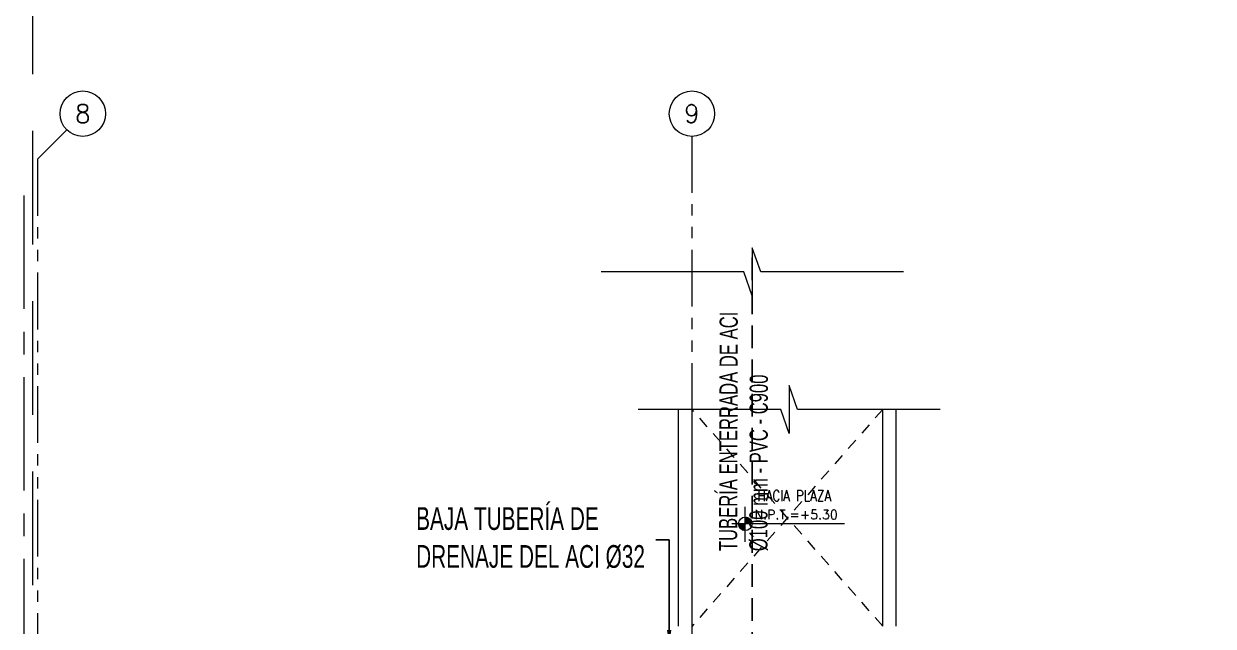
# Model space of a CAD drawing. Header units: millimetres. Extents: x 2085 to 2829, y 1347 to 1643.
# Drawn here: x 2156.81 to 2169.91, y 1459.24 to 1465.87 of the extents above; entities that cross this region are included whole.
import ezdxf
from ezdxf import colors
from ezdxf.entities.mleader import LeaderData, LeaderLine
from ezdxf.enums import TextEntityAlignment as Align
from ezdxf.math import Vec2, Vec3

# ---------------------------------------------------------------- set-up
doc = ezdxf.new("R2010")
doc.units = ezdxf.units.MM
for name, pattern in [('CENTER', [2, 1.25, -0.25, 0.25, -0.25]), ('DASHED2', [0.375, 0.25, -0.125]), ('HIDDEN2', [0.1875, 0.125, -0.0625]), ('PHANTOM', [2.5, 1.25, -0.25, 0.25, -0.25, 0.25, -0.25]), ('PHANTOM2', [1.25, 0.625, -0.125, 0.125, -0.125, 0.125, -0.125])]:
    doc.linetypes.add(name, pattern=pattern)
doc.layers.get('0').update_dxf_attribs({"color": 251, "lineweight": 9})
for name, color, linetype, lineweight in [('000 SOS 911 TEXTOS ACI', 7, 'Continuous', 9), ('000 SOS 911 TUB. ENTERRADA  ACI', 5, 'DASHED2', 25), ('00_Grupo3S', 7, 'DASHED2', 0), ('A-EJES', 251, 'PHANTOM', 9), ('A-MURO BAJO', 251, 'Continuous', 9), ('A-NIVELES-NPT', 251, 'Continuous', 9), ('A-PROYECCIONES', 251, 'HIDDEN2', 9), ('A-TEXTO-AMBIENTES', 251, 'Continuous', 9)]:
    doc.layers.add(name, color=color, linetype=linetype, lineweight=lineweight)
doc.layers.add('A-ETAPAS', color=251, linetype='Continuous', lineweight=9, plot=False)
doc.styles.add('PIPE', font='ARIALN.TTF', dxfattribs={"width": 0.8})
doc.styles.add('R80', font='romans.shx', dxfattribs={"width": 0.8, "oblique": 15, "height": 0.1})
doc.styles.add('ROMANS', font='romans.shx', dxfattribs={"width": 0.8})

# ---------------------------------------------------------------- blocks, each defined once
blk = doc.blocks.new('EJES 1P')
at = {"layer": 'A-EJES', "linetype": 'PHANTOM2'}
blk.add_line((41.898, 5.416), (41.574, 5.092), dxfattribs=at)
for points in [[(48.784, 5.345), (48.784, -4.158)], [(41.574, 5.092), (41.574, -4.158)]]:
    blk.add_lwpolyline(points, dxfattribs=at)
at = {"layer": 'A-EJES', "linetype": 'Continuous'}
for centre in [(42.074, 5.592), (48.784, 5.592)]:
    blk.add_circle(centre, 0.25, dxfattribs=at)
at = {"layer": 'A-EJES', "linetype": 'Continuous', "style": 'ROMANS'}
for s, p in [('8', (42.074, 5.592)), ('9', (48.784, 5.592))]:
    blk.add_text(s, height=0.2, dxfattribs=at).set_placement(p, align=Align.MIDDLE_CENTER)
blk = doc.blocks.new('SIM NIVEL PLANTA')
at = {"linetype": 'Continuous'}
h = blk.add_hatch(dxfattribs=at)
h.set_pattern_fill('_USER', color=256, scale=0.099996, angle=45, style=0, pattern_type=0)
h.set_pattern_definition([(45, (35396.10581, 26516.4892), (-0.0707080889, 0.0707080889), [])])
h.paths.add_polyline_path([(-17.03, 0), (-15.53, 0, 0.409209), (-17.03, 1.47)])
h.paths.add_polyline_path([(-18.53, 0, 0.419236), (-17.03, -1.53), (-17.03, 0)])
for p, q in [((-17.03, -3.97), (-17.03, 3.72)), ((4.81, 0), (-20, 0))]:
    blk.add_line(p, q)
blk.add_circle((-17.03, -0.03), 1.5, dxfattribs=at)
at = {"style": 'R80'}
blk.add_attdef('N.P.T.+0.00', text='', height=2.03, dxfattribs=at).set_placement((-5.83, 2.01), align=Align.MIDDLE_CENTER)

msp = doc.modelspace()

# ---------------------------------------------------------------- linework, layer by layer
at = {"color": 1, "elevation": -2.301}
msp.add_lwpolyline([(2166.494, 1463.139), (2164.922, 1463.139), (2164.829, 1463.403), (2164.829, 1462.874), (2164.736, 1463.139), (2163.165, 1463.139)], dxfattribs=at)
msp.add_lwpolyline([(2166.9, 1461.624), (2165.329, 1461.624), (2165.236, 1461.888), (2165.236, 1461.359), (2165.143, 1461.624), (2163.571, 1461.624)])
at = {"layer": '000 SOS 911 TUB. ENTERRADA  ACI', "elevation": -2.301}
msp.add_lwpolyline([(2164.828, 1458.922), (2164.829, 1463.403)], dxfattribs=at)
at = {"layer": 'A-ETAPAS', "linetype": 'CENTER'}
msp.add_line((2156.805, 1463.98), (2156.805, 1441.825), dxfattribs=at)
at = {"layer": 'A-ETAPAS', "color": 4, "linetype": 'CENTER'}
msp.add_line((2156.806, 1463.98), (2156.806, 1441.825), dxfattribs=at)
at = {"layer": 'A-MURO BAJO'}
for p, q in [((2164.016, 1459.238), (2164.016, 1461.624)), ((2164.166, 1459.238), (2164.166, 1461.624)), ((2166.266, 1459.238), (2166.266, 1461.624)), ((2166.416, 1459.238), (2166.416, 1461.624))]:
    msp.add_line(p, q, dxfattribs=at)
at = {"layer": 'A-PROYECCIONES'}
for p, q in [((2166.266, 1459.238), (2164.166, 1461.624)), ((2166.266, 1461.624), (2164.166, 1459.238))]:
    msp.add_line(p, q, dxfattribs=at)

# ---------------------------------------------------------------- block references
at = {"layer": 'A-NIVELES-NPT', "xscale": 0.05, "yscale": 0.05, "zscale": 0.05}
msp.add_blockref('SIM NIVEL PLANTA', (2165.604, 1460.366), dxfattribs=at).add_auto_attribs({'N.P.T.+0.00': 'N.P.T.=+5.30'})

# ---------------------------------------------------------------- texts
at = {"layer": '000 SOS 911 TEXTOS ACI', "insert": (2164.463, 1460.064, 0), "char_height": 0.2, "attachment_point": 1, "rotation": 89.8519, "style": 'PIPE'}
msp.add_mtext_dynamic_manual_height_columns('TUBERÍA ENTERRADA DE ACI %%C100 mm - PVC - C900', width=2.65204, gutter_width=0.75, heights=[0], dxfattribs=at)
at = {"layer": 'A-TEXTO-AMBIENTES', "insert": (2165.292, 1460.674), "char_height": 0.12, "width": 2.55621, "attachment_point": 5, "style": 'ROMANS'}
msp.add_mtext('HACIA PLAZA', dxfattribs=at)

# ---------------------------------------------------------------- leaders
at = {"layer": '000 SOS 911 TEXTOS ACI'}
ml = msp.add_multileader_mtext('Standard', dxfattribs=at)
ml.set_content('{\\H1.66667x;BAJA TUBERÍA DE DRENAJE DEL ACI %%C32  }', color=256, style='PIPE')
ml.set_leader_properties(color=7)
ml.build(insert=Vec2(0, 0))
ml.multileader.update_dxf_attribs({"text_left_attachment_type": 2, "text_right_attachment_type": 2, "dogleg_length": 2, "arrow_head_size": 0.15})
ctx = ml.context
ctx.base_point, ctx.char_height, ctx.arrow_head_size, ctx.landing_gap_size, ctx.plane_origin, ctx.plane_x_axis, ctx.plane_y_axis = Vec3(2160.977, 1460.19, 0), 0.15, 0.15, 0.15, Vec3(2166.28, 1459.386, 0), Vec3(1, -0.000395), Vec3(0.000395, 1)
ctx.left_attachment, ctx.right_attachment = 2, 2
notes = []
notes.append((ctx, [(0, (1, 1, 0), (2163.914, 1460.189, 0), (-1, 0.000395), 0.146, [(0, [(2163.914, 1459.047, 0)], 0, [])])]))
ctx.mtext.insert, ctx.mtext.text_direction, ctx.mtext.rotation, ctx.mtext.width, ctx.mtext.defined_height, ctx.mtext.flow_direction = Vec3(2161.127, 1460.548, 0), Vec3(1, -0.000395), 6.28279, 2.62612, 0.558, 5
ctx.mtext.has_bg_fill, ctx.mtext.bg_color, ctx.mtext.bg_scale_factor, ctx.mtext.bg_transparency, ctx.mtext.use_window_bg_color = 1, -1073741824, 2, 0, 1
for ctx, leaders in notes:
    for number, flags, end, landing, length, lines in leaders:
        leader = LeaderData()
        leader.index, (leader.has_last_leader_line, leader.has_dogleg_vector, leader.attachment_direction) = number, flags
        leader.last_leader_point, leader.dogleg_vector, leader.dogleg_length = Vec3(end), Vec3(landing), length
        for number, points, colour, breaks in lines:
            line = LeaderLine()
            line.index, line.vertices, line.color, line.breaks = number, Vec3.list(points), colors.encode_raw_color(colour), breaks
            leader.lines.append(line)
        ctx.leaders.append(leader)

# ---------------------------------------------------------------- next in the draw order: linework, layer by layer
at = {"layer": '00_Grupo3S', "color": 2, "ltscale": 5}
msp.add_lwpolyline([(2156.906, 1643.032), (2183.584, 1643.032), (2183.584, 1347.191), (2156.906, 1347.191)], close=True, dxfattribs=at)

# ---------------------------------------------------------------- next in the draw order: block references
msp.add_blockref('EJES 1P', (2115.381, 1459.288))

doc.saveas('drawing.dxf')
